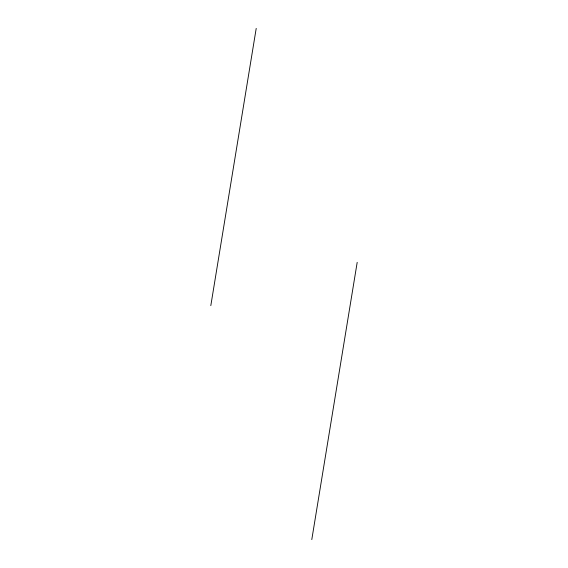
<?xml version="1.0" encoding="UTF-8"?>
<svg xmlns="http://www.w3.org/2000/svg" width="568" height="568" viewBox="0 0 568 568"><rect width="100%" height="100%" fill="white"/><g stroke="black" fill="none" stroke-linecap="round" stroke-linejoin="round"><path stroke-width="0.85" d="M210.813 305.641L256.211 28.4M311.789 539.6L357.187 262.359"/></g></svg>
